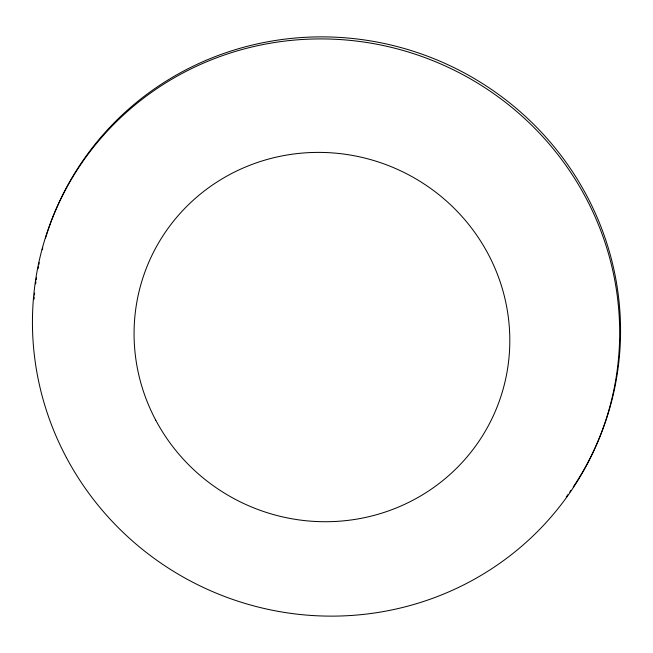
<?xml version="1.0" encoding="UTF-8"?>
<svg xmlns="http://www.w3.org/2000/svg" width="653" height="653" viewBox="0 0 653 653"><rect width="100%" height="100%" fill="white"/><g stroke="black" fill="none" stroke-linecap="round" stroke-linejoin="round"><path stroke-width="0.98" d="M45.522 238.076A294.764 287.442 23.4 0 1 450.007 65.708A294.764 287.442 23.4 0 1 573.244 486.999M570.975 490.346A294.764 287.442 23.4 0 1 569.816 492.011M568.053 494.501A294.764 287.442 23.4 0 1 566.265 496.974M34.111 299.107A294.764 287.442 23.4 0 1 34.266 297.082M34.438 295.05A294.764 287.442 23.4 0 1 34.625 293.026M35.662 283.892A294.764 287.442 23.4 0 1 35.931 281.859M36.217 279.835A294.764 287.442 23.4 0 1 36.511 277.811M38.045 268.718A294.764 287.442 23.4 0 1 38.429 266.71M38.821 264.702A294.764 287.442 23.4 0 1 39.229 262.694M42.233 249.781A294.764 287.442 23.4 0 1 42.755 247.814M66.377 457.516A294.764 287.442 23.4 0 0 574.575 485.677A294.764 287.442 23.4 0 0 337.226 39.376A294.764 287.442 23.4 0 0 66.377 457.516M155.781 420.23A188.595 183.909 23.4 0 0 480.943 438.253A188.595 183.909 23.4 0 0 329.071 152.688A188.595 183.909 23.4 0 0 155.781 420.23"/></g></svg>
